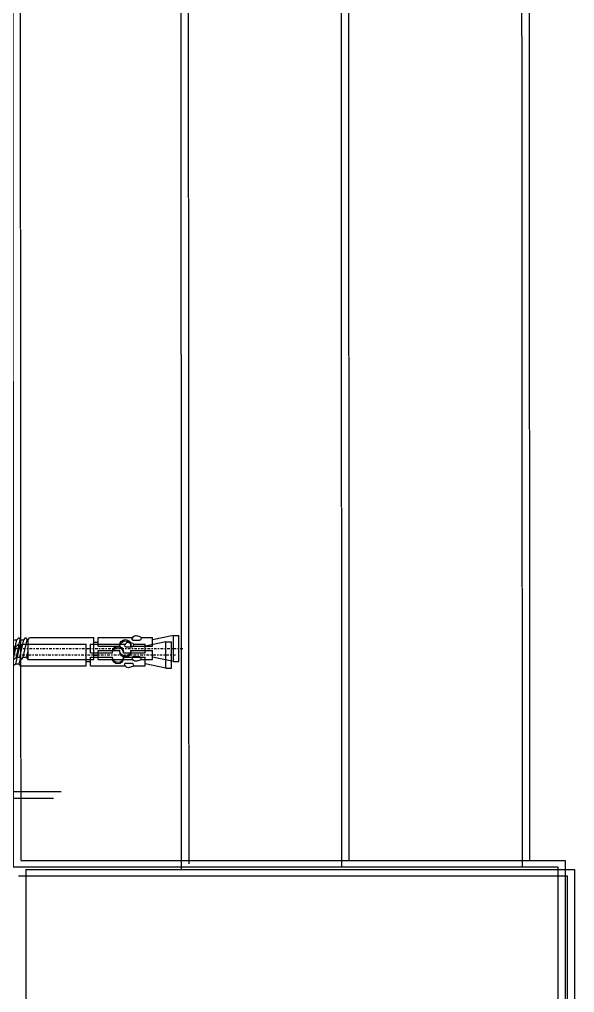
# Model space of a CAD drawing. Header units: inches. Extents: x 4821 to 127877, y 58012 to 433683.
# Drawn here: x 33075.3 to 33329.5, y 225103.6 to 225549 of the extents above; entities that cross this region are included whole.
import ezdxf
from ezdxf.xclip import XClip

# ---------------------------------------------------------------- set-up
doc = ezdxf.new("R2010")
doc.units = ezdxf.units.IN
doc.header["$MEASUREMENT"] = 0
doc.header["$XCLIPFRAME"] = 2
doc.linetypes.add('$0$HIDDEN', pattern=[0.375, 0.25, -0.125])
doc.linetypes.add('$1$Center', pattern=[29.999999, 12, -6, 6, -6])
for name, color, linetype in [('$1$BEAM', 2, 'Continuous'), ('A-WAL-CMU', 7, 'Continuous'), ('A-WIN', 141, 'Continuous')]:
    doc.layers.add(name, color=color, linetype=linetype)

# ---------------------------------------------------------------- blocks, each defined once
blk = doc.blocks.new('$1$samola')
at = {"color": 71}
for p, q in [((-4.67, 7.92), (-4.67, 1.43)), ((4.68, 7.92), (4.68, 1.43))]:
    blk.add_line(p, q, dxfattribs=at)
blk.add_lwpolyline([(-8.93, 1.43, 0.202618), (-6.6, 0), (6.6, 0, 0.202618), (8.93, 1.43), (8.93, 7.92, 0.202618), (6.6, 9.35), (-6.6, 9.35, 0.202618), (-8.93, 7.92)], format="xyb", close=True, dxfattribs=at)
for points in [[(8.93, 7.92, 0.330304), (4.68, 7.92, 0.151843), (-4.67, 7.92, 0.330304), (-8.93, 7.92)], [(-8.93, 1.43, 0.330304), (-4.67, 1.43, 0.151843), (4.68, 1.43, 0.330304), (8.93, 1.43)]]:
    blk.add_lwpolyline(points, format="xyb", dxfattribs=at)
blk = doc.blocks.new('$1$GSAnchorM10x100')
at = {"layer": '$1$BEAM', "color": 71}
for p, q in [((-81.41, -6), (-81.41, 6)), ((-78.91, 6), (-81.41, 6)), ((-78.91, -6), (-78.91, 6)), ((-78.91, 6), (-69.41, 3.96)), ((-69.41, 1), (-69.41, 4.96)), ((-64.08, 4.96), (-69.41, 4.96)), ((-64.09, 4.68), (-63.94, 4.11)), ((-63.76, 5.28), (-62.12, 5.8)), ((-60.31, 5.02), (-60.04, 4.45)), ((-44.41, 4.96), (-60.28, 4.96)), ((-44.41, 1), (-44.41, 4.96)), ((-13.09, 4.96), (-42.41, 4.96)), ((-42.41, -5.04), (-42.41, 4.96)), ((-12.41, 3.92), (-13.09, 4.96)), ((-11.4, 4.96), (-11.98, 3.92)), ((-10.36, 3.92), (-11.4, 4.96)), ((-8.24, 4.96), (-8.82, 3.92)), ((-7.19, 3.92), (-8.24, 4.96)), ((-5.08, 4.96), (-5.65, 3.92)), ((-4.03, 3.92), (-5.08, 4.96)), ((-1.91, 4.96), (-2.49, 3.92)), ((-0.86, 3.92), (-1.91, 4.96)), ((0, 5.16), (2, 5.16)), ((12.25, 4.96), (11.68, 3.92)), ((13.3, 3.92), (12.26, 4.96)), ((13.84, 4.96), (13.3, 3.92)), ((13.84, -4.37), (13.84, 4.96)), ((13.84, 4.96), (14.59, 4)), ((-59.41, 1), (-69.41, 1)), ((-60.49, 3.74), (-63.46, 3.74)), ((-59.41, 1), (-59.41, 1.54)), ((-54.41, 1), (-54.41, 1.54)), ((-44.41, 1), (-54.41, 1)), ((-42.41, 2.96), (-44.41, 2.96)), ((-12.41, -5), (-12.41, 3.92)), ((-11.98, 3.92), (-12.41, 3.92)), ((-10.19, -3.99), (-11.98, 3.92)), ((-8.57, -3.99), (-10.36, 3.92)), ((-8.82, 3.92), (-10.36, 3.92)), ((-7.03, -3.99), (-8.82, 3.92)), ((-5.4, -3.99), (-7.19, 3.92)), ((-5.65, 3.92), (-7.19, 3.92)), ((-3.86, -3.99), (-5.65, 3.92)), ((-2.24, -3.99), (-4.03, 3.92)), ((-2.49, 3.92), (-4.03, 3.92)), ((-0.7, -3.99), (-2.49, 3.92)), ((0, 0.1), (-0.86, 3.92)), ((-0.86, 3.92), (0, 3.92)), ((11.68, 3.92), (11.35, 3.92)), ((13.47, -3.99), (11.68, 3.92)), ((13.84, 1.52), (13.3, 3.92)), ((14.59, -4), (14.59, 4)), ((16.84, 4), (14.59, 4)), ((16.84, -4), (16.84, 4)), ((16.84, 4), (17.59, 3.25)), ((17.59, -3.25), (17.59, 3.25)), ((-78.91, -6), (-69.41, -4.04)), ((-69.41, -5.04), (-69.41, -1)), ((-59.41, -1), (-69.41, -1)), ((-64.09, -4.68), (-63.94, -4.11)), ((-60.49, -3.74), (-63.46, -3.74)), ((-60.31, -5.02), (-60.04, -4.45)), ((-59.41, -1.54), (-59.41, -1)), ((-44.41, -1), (-54.41, -1)), ((-54.41, -1.54), (-54.41, -1)), ((-44.41, -5.04), (-44.41, -1)), ((-42.41, -3.04), (-44.41, -3.04)), ((-11.73, -3.99), (-12.41, -1.02)), ((-12.31, -5.04), (-11.73, -3.99)), ((-10.19, -3.99), (-11.73, -3.99)), ((-10.19, -3.99), (-9.14, -5.04)), ((-9.14, -5.04), (-8.57, -3.99)), ((-7.03, -3.99), (-8.57, -3.99)), ((-7.03, -3.99), (-5.98, -5.04)), ((-5.98, -5.04), (-5.4, -3.99)), ((-3.86, -3.99), (-5.4, -3.99)), ((-3.86, -3.99), (-2.81, -5.04)), ((-2.81, -5.04), (-2.24, -3.99)), ((-0.7, -3.99), (-2.24, -3.99)), ((-0.7, -3.99), (0, -4.69)), ((11.92, -3.99), (11.35, -1.45)), ((11.35, -5.04), (11.92, -3.99)), ((13.47, -3.99), (11.92, -3.99)), ((13.47, -3.99), (13.84, -4.37)), ((14.59, -4), (13.84, -4.37)), ((16.84, -4), (14.59, -4)), ((16.84, -4), (17.59, -3.25)), ((-78.91, -6), (-81.41, -6)), ((-64.05, -5.04), (-69.41, -5.04)), ((-63.76, -5.28), (-62.12, -5.8)), ((-44.41, -5.04), (-60.32, -5.04)), ((-12.31, -5.04), (-42.41, -5.04)), ((-12.41, -4.94), (-12.31, -5.04)), ((0, -5.16), (2, -5.16))]:
    blk.add_line(p, q, dxfattribs=at)
blk.add_lwpolyline([(2, -12), (0, -12), (0, 12), (2, 12)], close=True, dxfattribs=at)
for centre, radius, start, end in [((-63.61, 4.81), 0.5, 107.63, 195.0687), ((-61.66, 4.37), 1.5, 25.4904, 107.63), ((-63.46, 4.24), 0.5, 195.0687, 270), ((-60.49, 4.24), 0.5, 270, 25.4904), ((-56.91, 1.54), 2.5, 0, 180), ((-56.91, 0.95), 2.5, 0, 180), ((-63.46, -4.24), 0.5, 90, 164.9313), ((-60.49, -4.24), 0.5, 334.5096, 90), ((-56.91, -1.01), 2.5, 180, 0), ((-56.91, -1.54), 2.5, 180, 0), ((-63.61, -4.81), 0.5, 164.9313, 252.37), ((-61.66, -4.37), 1.5, 252.37, 334.5096)]:
    blk.add_arc(centre, radius, start, end, dxfattribs=at)
at = {"color": 2, "linetype": '$1$Center', "ltscale": 0.1}
blk.add_line((22.95, 0), (-83.79, 0), dxfattribs=at)
at = {"layer": '$1$BEAM', "color": 71, "rotation": 270}
blk.add_blockref('$1$samola', (2, 0), dxfattribs=at)
blk = doc.blocks.new('FIRST SLAB EDGE')
at = {"color": 81, "linetype": '$1$Center', "ltscale": 25, "extrusion": (5.69003e-07, 1.56101e-06, 1)}
blk.add_line((1200907.54, -1728477.85, 0), (1200653.24, -1728477.85, 0), dxfattribs=at)
at = {"layer": 'A-WAL-CMU'}
blk.add_line((1200422.34, -1728509.34), (1200422.34, -1729736.1), dxfattribs=at)
at = {"layer": 'A-WIN', "linetype": '$0$HIDDEN'}
for p, q in [((1200672.27, -1727605.31, 0), (1200671.7, -1728509.33, 0)), ((1200671.7, -1728509.33, 0), (1200422.34, -1728509.34, 0))]:
    blk.add_line(p, q, dxfattribs=at)
at = {"layer": 'A-WIN', "linetype": '$0$HIDDEN', "elevation": 0}
for points in [[(1200438.52, -1728509.34), (1200439.61, -1726709.34)], [(1200522.52, -1726709.33), (1200521.38, -1728509.33)], [(1200594.61, -1728510.87), (1200595.71, -1726709.33)]]:
    blk.add_lwpolyline(points, dxfattribs=at)
at = {"layer": '$1$BEAM', "extrusion": (5.69003e-07, 1.56101e-06, 1), "rotation": 0.0002189598665623592}
blk.add_blockref('$1$GSAnchorM10x100', (1200680.71, -1728412.35, -2.01), dxfattribs=at)

msp = doc.modelspace()

# ---------------------------------------------------------------- linework, layer by layer
at = {"layer": 'A-WAL-CMU'}
for p, q in [((33078.27, 225160), (33078.37, 223437.36)), ((33329.5, 225160), (33329.5, 223937.36)), ((33326.1, 225157.02), (33326.1, 223934.37))]:
    msp.add_line(p, q, dxfattribs=at)
for points in [[(33078.27, 225160), (33329.5, 225160)], [(33074.87, 225157.02), (33326.1, 225157.02)]]:
    msp.add_lwpolyline(points, dxfattribs=at)

# ---------------------------------------------------------------- block references
ref = msp.add_blockref('FIRST SLAB EDGE', (1233744.19, 1953670.48), dxfattribs=dict(at, xscale=-1))
XClip(ref).set_block_clipping_path([(1196236.1121028436, -1729554.8924368375), (1201281.1159926755, -1720979.7328682605)])
ref = msp.add_blockref('FIRST SLAB EDGE', (1233747.59, 1953673.46), dxfattribs=dict(at, xscale=-1))
XClip(ref).set_block_clipping_path([(1196236.1121028436, -1729554.8924368375), (1201281.1159926755, -1720979.7328682605)])

doc.saveas('drawing.dxf')
